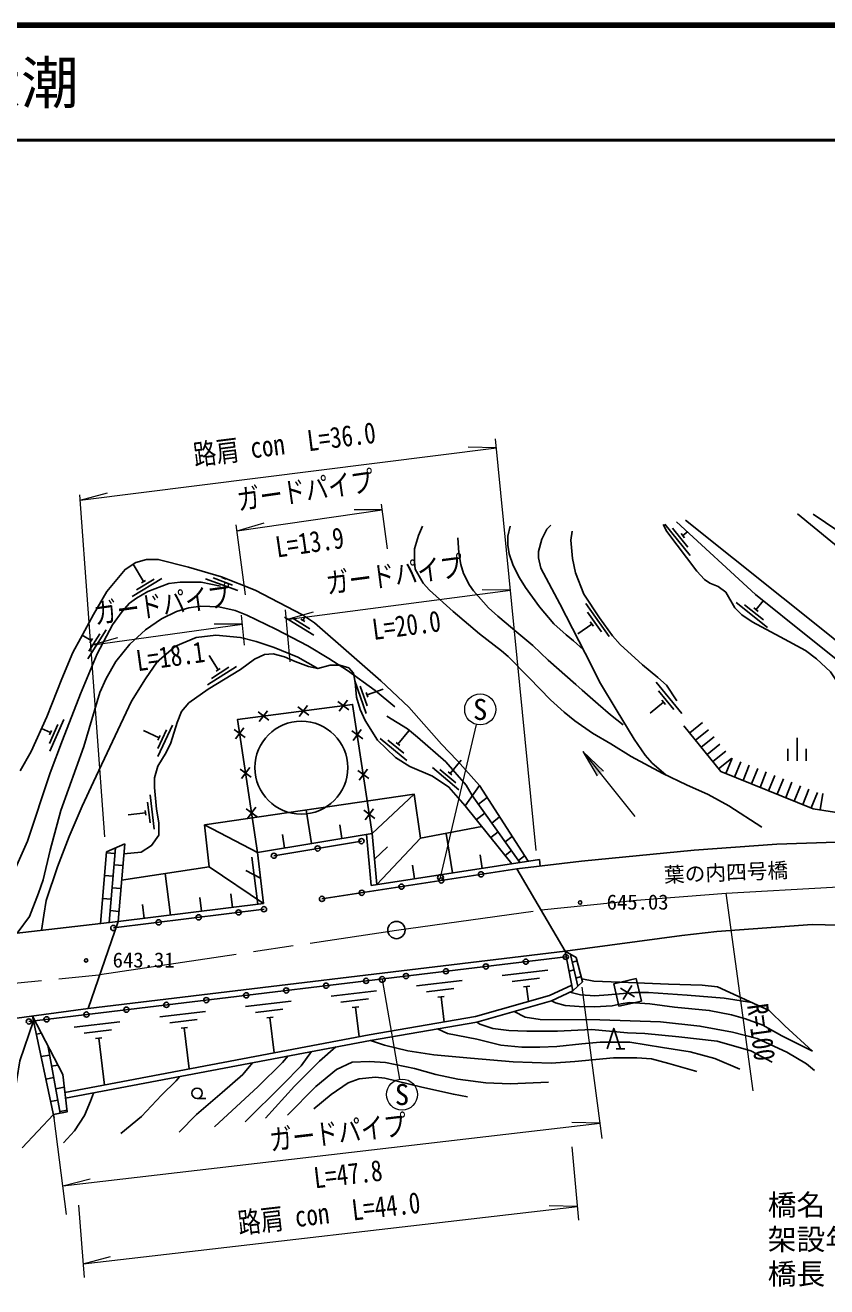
# Model space of a CAD drawing. Units: millimetres, scale not verified. Extents: x 40000 to 680000, y 20000 to 380000.
# Drawn here: x 435389 to 505119, y 270173 to 380000 of the extents above; entities that cross this region are included whole.
import ezdxf
from ezdxf.enums import TextEntityAlignment as Align

# ---------------------------------------------------------------- set-up
doc = ezdxf.new("R2010")
doc.units = ezdxf.units.MM
doc.header["$LTSCALE"] = 1000
doc.linetypes.add('CHAIN', pattern=[18.5, 12, -1.5, 3.5, -1.5])
doc.linetypes.add('DASHED', pattern=[7.5, 6, -1.5])
for name, color, linetype, lineweight in [('M-BGD', 7, 'Continuous', 25), ('M-BMK', 2, 'CHAIN', 13), ('M-BMK-HTXT', 7, 'Continuous', 13), ('M-BMK-SRVR', 3, 'Continuous', 25), ('M-STR-HTXT', 7, 'Continuous', 13), ('M-STR-STR1', 1, 'Continuous', 25), ('M-STR-STRC', 7, 'Continuous', 25), ('M-TTL', 2, 'Continuous', 140), ('M-TTL-LINE', 7, 'Continuous', 50)]:
    doc.layers.add(name, color=color, linetype=linetype, lineweight=lineweight)
doc.layers.add('M-TTL-TXT', color=7, linetype='Continuous')
doc.styles.add('ＭＳ ゴシック', font='')
doc.styles.get('ＭＳ ゴシック').set_extended_font_data('MS Gothic')

msp = doc.modelspace()

# ---------------------------------------------------------------- hatches: boundary and pattern name
at = {"layer": 'M-BMK-HTXT'}
msp.add_hatch(color=256, dxfattribs=at).paths.add_polyline_path([(485683, 315075), (485416, 314862), (485149, 314649), (483899, 316762)])

# ---------------------------------------------------------------- linework, layer by layer
at = {"layer": 'M-BGD'}
for p, q in [((491035, 336562), (493223, 333830)), ((491707, 336203), (493019, 334564)), ((492444, 335762), (492750, 335380)), ((492597, 335571), (492994, 335889)), ((445674, 331565), (444769, 333075)), ((444696, 330279), (447269, 331821)), ((445057, 330844), (446600, 331770)), ((451068, 331801), (453888, 330776)), ((451735, 331878), (453426, 331263)), ((452486, 331924), (452880, 331781)), ((452683, 331852), (452692, 331876)), ((445494, 331457), (445854, 331672)), ((486176, 326787), (484156, 329646)), ((497226, 329735), (499975, 327569)), ((497962, 329538), (499611, 328238)), ((498972, 329123), (499586, 329903)), ((457950, 328465), (460504, 326891)), ((458618, 328406), (460150, 327462)), ((459541, 328189), (459740, 328512)), ((485527, 327186), (484315, 328901)), ((498780, 329275), (499165, 328972)), ((440848, 324833), (442436, 327378)), ((459363, 328299), (459720, 328079)), ((484676, 327870), (483451, 327005)), ((484817, 327670), (484534, 328070)), ((441133, 326423), (440350, 326912)), ((440911, 325501), (441864, 327028)), ((441021, 326245), (441244, 326601)), ((452181, 323878), (451376, 325144)), ((451238, 322567), (453769, 324178)), ((451583, 323142), (453102, 324109)), ((452004, 323766), (452359, 323991)), ((464054, 322913), (465061, 320087)), ((464538, 322449), (465142, 320753)), ((465052, 321899), (465193, 321504)), ((465123, 321702), (466536, 322205)), ((492497, 320087), (490281, 322796)), ((491822, 320439), (490492, 322064)), ((459947, 320777), (459222, 319834)), ((462586, 321127), (463534, 320398)), ((463417, 321231), (462693, 320288)), ((490925, 321061), (489764, 320112)), ((491080, 320872), (490769, 321251)), ((455645, 320218), (456593, 319489)), ((456477, 320322), (455752, 319379)), ((459115, 320673), (460064, 319944)), ((437582, 318415), (436793, 318763)), ((437493, 317470), (438219, 319117)), ((437497, 318223), (437666, 318607)), ((437526, 316800), (438736, 319545)), ((447027, 317963), (445671, 318604)), ((446914, 317021), (447683, 318648)), ((446929, 316350), (448211, 319063)), ((453566, 318701), (454523, 317995)), ((453686, 317872), (454396, 318834)), ((464749, 317871), (463791, 318575)), ((464627, 318700), (463919, 317736)), ((467815, 317419), (468770, 318576)), ((494323, 319292), (493199, 318391)), ((494823, 318668), (493700, 317767)), ((446937, 317773), (447117, 318153)), ((466276, 317913), (468589, 316001)), ((466930, 317762), (468317, 316615)), ((467653, 317553), (467977, 317286)), ((495324, 318044), (494200, 317143)), ((495824, 317420), (494701, 316519)), ((502535, 315973), (502535, 317966)), ((496325, 316796), (495201, 315895)), ((501735, 315973), (501735, 317018)), ((503335, 315973), (503335, 317018)), ((454088, 315241), (455045, 314535)), ((454209, 314411), (454919, 315374)), ((465154, 315240), (464446, 314276)), ((470810, 315373), (473106, 313442)), ((471462, 315216), (472840, 314057)), ((472344, 314866), (473310, 316014)), ((496825, 316172), (495702, 315271)), ((496889, 316183), (496351, 314847)), ((497631, 315884), (497093, 314549)), ((498373, 315586), (497836, 314250)), ((499115, 315287), (498578, 313951)), ((465276, 314410), (464318, 315115)), ((472184, 315002), (472505, 314731)), ((499858, 314988), (499320, 313652)), ((500600, 314690), (500062, 313354)), ((501342, 314391), (500804, 313055)), ((465582, 309634), (469210, 313067)), ((474895, 313815), (473669, 312056)), ((474895, 313815), (479129, 307213)), ((502084, 314092), (501546, 312756)), ((502826, 313793), (502288, 312458)), ((503568, 313495), (503031, 312159)), ((504310, 313196), (503773, 311860)), ((504775, 313119), (504552, 311696)), ((446245, 310577), (446037, 312365)), ((446612, 310015), (446266, 312995)), ((454731, 310950), (455441, 311913)), ((477721, 306996), (473669, 312056)), ((478425, 307104), (474282, 312936)), ((475566, 312770), (474823, 312175)), ((445843, 311436), (444353, 311263)), ((445867, 311228), (445819, 311645)), ((454611, 311780), (455568, 311074)), ((459817, 311681), (460306, 308753)), ((465803, 310950), (464845, 311655)), ((465682, 311780), (464973, 310816)), ((475363, 311414), (474644, 310839)), ((476651, 311077), (475983, 310542)), ((455607, 307969), (450989, 310378)), ((462746, 310377), (462944, 309194)), ((476523, 309781), (475894, 309278)), ((444040, 308725), (442464, 308027)), ((443464, 301964), (444040, 308725)), ((455607, 307969), (465582, 309634)), ((457019, 307698), (464639, 308970)), ((457759, 309545), (457957, 308361)), ((465088, 309552), (465486, 305106)), ((465582, 309634), (465982, 305183)), ((465982, 305183), (469778, 309219)), ((472017, 309646), (472549, 306197)), ((477737, 309384), (477143, 308909)), ((441933, 301787), (442464, 308027)), ((442459, 307965), (443212, 307901)), ((442698, 301875), (443252, 308376)), ((456122, 303539), (455607, 307969)), ((465782, 307408), (466893, 308459)), ((474952, 307782), (475135, 306596)), ((477683, 308148), (477144, 307716)), ((478823, 307691), (478303, 307276)), ((443879, 306841), (443127, 306905)), ((456122, 303539), (451378, 306734)), ((455865, 305754), (454579, 306425)), ((461204, 303939), (478165, 306558)), ((465486, 305106), (480118, 307366)), ((469265, 305690), (469082, 306876)), ((480118, 307366), (480186, 306802)), ((442289, 305973), (443042, 305909)), ((447575, 306155), (448026, 302532)), ((443710, 304848), (442957, 304912)), ((453275, 304394), (453424, 303203)), ((442119, 303980), (442872, 303916)), ((443464, 301964), (456122, 303539)), ((445597, 303439), (445745, 302248)), ((450577, 304058), (450725, 302868)), ((443540, 302855), (442787, 302919)), ((443079, 301412), (456184, 303043)), ((435707, 293272), (482414, 298896)), ((440877, 294398), (482354, 299393)), ((483460, 296332), (482834, 299113)), ((480852, 297739), (476880, 297259)), ((482698, 297663), (483138, 297762)), ((482986, 298437), (483391, 298546)), ((473406, 296840), (469434, 296360)), ((480129, 297047), (477747, 296759)), ((483299, 297047), (483760, 297171)), ((465960, 295940), (461989, 295461)), ((472683, 296148), (470301, 295860)), ((471842, 295442), (471286, 295375)), ((479288, 296341), (478732, 296274)), ((479010, 296308), (479167, 295002)), ((488387, 295423), (487185, 296169)), ((487413, 295195), (488159, 296397)), ((458514, 295041), (454543, 294562)), ((457791, 294350), (455409, 294062)), ((465237, 295249), (462855, 294961)), ((464396, 294543), (463840, 294476)), ((464118, 294509), (464428, 291945)), ((471564, 295408), (471828, 293222)), ((436026, 293743), (437904, 284857)), ((443622, 293243), (439651, 292764)), ((451068, 294142), (447097, 293663)), ((450346, 293451), (447963, 293163)), ((456950, 293644), (456394, 293577)), ((456672, 293610), (457043, 290539)), ((436358, 292172), (436795, 292253)), ((442900, 292552), (440517, 292264)), ((449504, 292745), (448948, 292678)), ((449226, 292711), (449658, 289134)), ((437341, 291195), (438441, 285290)), ((442058, 291846), (441502, 291779)), ((441780, 291812), (442273, 287729)), ((436772, 290215), (437499, 290350)), ((486791, 290886), (487544, 290886)), ((438232, 289469), (437682, 289367)), ((437185, 288257), (437865, 288384)), ((438789, 287539), (438048, 287401)), ((437599, 286300), (438231, 286418)), ((450337, 286565), (451087, 286565)), ((437839, 285163), (435133, 282273)), ((439027, 285549), (438414, 285435))]:
    msp.add_line(p, q, dxfattribs=at)
at = {"layer": 'M-BGD', "linetype": 'DASHED'}
msp.add_line((455098, 307588), (455610, 303476), dxfattribs=at)
at = {"layer": 'M-BGD'}
for points in [[(532695, 314049), (527847, 316606), (521961, 321543), (508369, 332698), (502571, 337474)], [(503934, 337424), (509486, 333702), (513090, 330538), (517649, 326862), (524145, 321374), (528274, 317614), (530236, 316066)], [(499474, 310173), (496590, 312039), (494792, 313038), (492908, 313857), (490848, 314867), (488109, 316331), (486328, 317427), (484744, 318375), (483193, 319438), (482264, 320194), (481091, 321259), (479233, 323196), (477393, 325038), (476836, 325523), (474912, 327025), (472606, 328957), (470560, 330812), (470010, 331416), (469318, 332655), (469251, 333276), (469251, 334404), (469610, 335585), (469949, 336404)], [(477570, 336383), (477379, 335509), (477379, 334728), (477479, 333967), (477827, 332954), (478376, 331894), (478922, 331058), (480125, 329370), (481368, 327889), (482451, 326939), (483096, 326401), (483928, 325650)], [(491132, 314728), (489935, 315754), (489329, 316448), (488354, 317858), (486787, 320432), (485433, 322692), (484090, 325337), (481887, 329617), (480241, 332727), (480054, 333634), (480054, 334186), (480328, 335255), (480780, 336141), (481108, 336472)], [(521586, 310659), (519658, 311999), (517193, 313484), (514526, 314763), (513521, 315502), (510628, 317993), (508417, 319872), (507256, 320982), (505448, 323701), (504232, 324837), (503280, 325572), (501076, 326752), (498631, 328054), (497740, 328669), (497125, 329287), (496332, 330639), (495673, 331129), (494947, 331438), (494483, 331746), (493827, 332481), (491216, 335932), (490893, 336531)], [(492040, 336767), (498917, 330442), (503460, 326780), (506781, 324134), (512820, 319446), (517656, 315277), (522580, 311395)], [(526759, 308078), (526532, 309610), (512716, 320816), (505495, 326794), (492837, 336906)], [(473033, 335383), (473097, 334070), (473293, 333047), (473507, 332257), (474046, 331254), (474389, 330749), (475698, 329285), (476514, 328559), (478326, 327022), (479536, 325995), (480885, 324712), (483279, 322593), (483850, 322107), (485234, 320886), (486301, 319977), (487414, 319100)], [(492063, 321187), (491176, 322540), (490429, 323225), (489087, 324311), (487155, 326087), (486491, 326845), (485347, 328406), (483979, 330472), (483251, 332341), (483005, 333572), (482852, 335176), (482978, 335956)], [(434949, 315092), (435890, 316781), (437267, 319804), (438563, 323104), (439534, 325378), (440192, 326619), (441313, 328701), (442500, 330697), (444078, 332626), (445005, 333228), (445939, 333491), (446958, 333491), (449602, 332811), (452460, 331966), (455398, 330824), (459518, 328658), (460560, 327977), (463762, 325145), (466338, 322939), (468771, 320645), (471614, 317424), (472974, 315986), (474895, 313815)], [(431961, 300636), (432691, 302476), (434551, 306604), (435588, 308955), (437555, 314918), (438618, 317759), (440190, 321806), (441648, 325263), (442991, 327790), (443832, 328975), (444445, 329680), (445057, 330125), (446056, 330701), (447873, 331393), (448877, 331524), (450685, 331524), (452389, 331152)], [(434685, 300950), (435756, 302394), (436545, 304448), (436959, 305597), (437566, 308172), (438478, 311649), (440492, 317196), (441888, 321921), (442415, 323122), (443282, 324610), (444478, 326109), (445839, 327361), (447249, 328332), (448552, 328960), (449617, 329278), (450665, 329421), (452230, 329353), (453662, 329058), (454681, 328644), (457193, 327422), (459962, 325959), (461803, 324880), (463411, 323810), (465823, 322097), (467542, 320652)], [(460837, 323992), (459100, 324986), (457055, 325832), (455476, 326358), (454124, 326687), (451973, 326891), (450262, 326694), (448466, 325950), (446871, 324591), (445841, 323111), (444630, 321143), (441335, 314146), (440352, 312018), (439212, 309385), (438194, 306736), (437217, 303794), (437002, 302512), (436790, 301193)], [(473669, 312056), (472245, 313678), (470824, 314628), (468846, 315458), (467601, 316263), (466025, 317754), (464955, 319469), (464523, 320437), (464203, 321500), (464087, 322771), (463945, 323587), (463531, 324056), (462763, 324285), (461919, 324285), (460837, 323992), (460036, 324167), (458883, 324614), (457946, 325027), (456946, 325289), (456201, 325217), (455342, 324821), (454105, 323899), (451290, 322185), (449630, 321021), (448972, 320267), (448612, 319311), (448042, 317522), (447650, 316690), (446919, 315493), (446642, 314467), (446642, 313644), (446813, 311751), (447002, 310573), (447002, 309488), (446378, 308589), (445460, 308014), (443965, 307850)], [(465582, 309634), (463870, 320870), (453858, 319559), (455607, 307969)], [(466833, 319845), (468637, 318746), (469517, 318033), (471965, 315859), (473737, 313835), (474282, 312936)], [(492699, 319015), (495894, 315031), (503942, 311792), (512501, 310453), (519717, 308939)], [(443772, 305576), (451378, 306734), (450989, 310378), (469210, 313067), (469778, 309219), (475124, 310239)], [(483815, 296969), (484860, 296784), (487876, 296665), (491353, 296523), (494278, 296441), (495603, 296286), (496697, 295794), (500116, 294236), (501461, 292894), (503893, 290697)], [(482942, 296438), (480988, 295522), (474570, 293688), (465323, 292115), (438844, 287076)], [(483042, 295932), (481164, 295053), (474681, 293200), (465411, 291623), (438904, 286579)], [(482774, 295807), (483682, 295590), (484948, 295512), (486095, 295588), (488417, 295787), (489608, 295787), (492985, 295563), (496208, 295300), (498601, 294926)], [(503893, 290697), (501206, 292013), (499548, 292957), (498039, 293499), (496844, 293856), (494889, 294235), (491884, 294527), (489715, 294797), (487945, 294922), (487240, 294814), (486436, 294645), (484903, 294538), (483571, 294569), (482375, 294652), (481523, 294885), (481164, 295053)], [(433071, 278462), (434931, 289838), (436111, 293339)], [(436026, 293743), (438657, 288647), (439042, 285417), (437839, 285163)], [(477923, 294126), (478875, 293633), (480172, 293453), (485378, 293398), (490662, 293237), (494080, 292871), (496928, 292336), (499071, 291775), (501634, 290610), (503369, 289586), (504043, 289010)], [(471257, 292617), (472118, 292218), (474683, 291715), (476775, 291216), (478578, 291046), (480154, 291046), (481641, 291101), (483811, 291334), (485398, 291459), (488000, 291459), (490819, 291013), (493226, 290625), (495371, 290034), (497571, 289125)], [(500375, 289714), (498525, 290719), (495575, 291549), (492252, 291928), (489283, 292210), (487785, 292266), (484643, 292564), (481683, 292420), (479014, 292420), (477470, 292495), (476080, 292658), (474936, 293045), (474681, 293200)], [(486004, 290886), (486586, 292668), (487169, 290886)], [(456281, 284848), (458807, 287636), (460996, 289813), (462414, 291052)], [(465411, 291623), (466645, 291215), (468686, 290707), (470923, 290366), (474111, 290068), (477842, 289769), (481140, 289653), (483208, 289785), (486574, 290105), (488602, 290105), (489880, 290014), (491373, 289613), (493803, 288928)], [(451866, 284086), (455650, 287611), (457765, 289691), (458272, 290264)], [(454520, 284544), (457804, 287783), (459406, 289402), (460293, 290649)], [(448770, 283620), (450300, 285157), (452534, 287088), (454317, 288657), (455155, 289671)], [(458212, 285100), (460669, 287605), (462481, 289096), (463817, 289722), (465304, 289786), (466716, 289708), (469247, 289176), (471102, 288654), (473019, 288252), (475460, 287925), (477585, 287850), (480900, 287999)], [(443694, 283528), (445517, 285004), (447232, 286840), (448507, 288089), (448814, 288464)], [(460485, 285671), (461998, 286926), (463478, 287932), (464439, 288290), (465872, 288433), (466659, 288329), (469903, 287559), (472641, 286937), (473864, 286714)], [(438710, 282716), (439687, 283757), (440551, 285075), (441063, 286319), (441331, 287041)]]:
    msp.add_lwpolyline(points, dxfattribs=at)
for points in [[(482354, 299393), (483042, 295932), (483878, 296732), (483314, 298834)], [(487040, 294594), (488988, 295050), (488532, 296997), (486585, 296542)]]:
    msp.add_lwpolyline(points, close=True, dxfattribs=at)
for centre, radius in [((459405, 315366), 4043), ((464639, 308970), 225), ((457019, 307698), 225), ((460829, 308334), 225), ((471581, 305542), 225), ((475040, 306076), 225), ((464663, 304473), 225), ((468122, 305007), 225), ((456156, 303040), 225), ((461204, 303939), 225), ((483657, 303631), 150), ((446999, 301900), 225), ((450472, 302332), 225), ((453946, 302765), 225), ((443051, 301409), 225), ((440680, 298586), 150), ((482414, 298896), 225), ((471989, 297641), 225), ((475464, 298059), 225), ((478939, 298478), 225), ((461564, 296386), 225), ((465039, 296804), 225), ((468514, 297223), 225), ((454614, 295549), 225), ((458089, 295967), 225), ((444190, 294294), 225), ((447665, 294712), 225), ((451140, 295131), 225), ((435707, 293272), 225), ((437240, 293457), 225), ((440715, 293875), 225), ((450337, 287015), 450)]:
    msp.add_circle(centre, radius, dxfattribs=at)
at = {"layer": 'M-BMK'}
msp.add_lwpolyline([(381052, 292552), (391191, 292602), (406469, 293801), (441886, 297348), (467682, 301228), (480259, 302975), (488566, 303833), (496367, 304439), (505626, 304960), (517172, 305144), (522385, 304873), (532087, 303405), (543528, 300667), (551102, 298110), (557251, 295418), (564632, 291451)], dxfattribs=at)
at = {"layer": 'M-BMK-HTXT'}
for q in [(485683, 315075), (485149, 314649), (488413, 311107)]:
    msp.add_line((483899, 316762), q, dxfattribs=at)
at = {"layer": 'M-BMK-SRVR'}
msp.add_circle((467682, 301228), 750, dxfattribs=at)
at = {"layer": 'M-STR-HTXT'}
for p, q in [((479841, 308154), (476299, 343984)), ((440166, 338648), (476374, 343219)), ((476374, 343219), (473920, 343253)), ((442322, 309332), (440132, 339108)), ((440166, 338648), (442535, 339291)), ((466901, 334413), (466388, 338307)), ((453814, 335988), (466453, 337814)), ((466453, 337814), (463998, 337804)), ((454550, 330402), (453744, 336520)), ((453814, 335988), (456171, 336674)), ((458111, 328275), (477599, 330831)), ((477599, 330831), (475144, 330853)), ((454460, 326044), (454190, 328654)), ((458437, 324590), (458037, 329114)), ((458111, 328275), (460477, 328930)), ((441094, 326029), (454271, 327869)), ((454271, 327869), (451816, 327872)), ((441094, 326029), (443454, 326704)), ((471515, 305803), (474659, 319120)), ((498705, 287244), (496367, 304439)), ((466446, 296934), (467937, 288240)), ((485567, 283070), (483851, 296250)), ((438981, 276453), (437904, 284857)), ((485393, 284404), (482939, 284462)), ((438660, 278954), (485393, 284404)), ((483546, 275958), (482958, 282358)), ((438660, 278954), (441035, 279575)), ((440026, 277278), (440508, 270994)), ((440417, 272181), (483434, 277173)), ((483434, 277173), (480980, 277232)), ((440417, 272181), (442792, 272800))]:
    msp.add_line(p, q, dxfattribs=at)
for centre in [(474969, 320434), (468166, 286909)]:
    msp.add_circle(centre, 1350, dxfattribs=at)
at = {"layer": 'M-STR-STR1'}
for p, q in [((482354, 299393), (478165, 306558)), ((408463, 297923), (443464, 301964)), ((440877, 294398), (443464, 301964))]:
    msp.add_line(p, q, dxfattribs=at)
for points in [[(478165, 306558), (483769, 307234), (493578, 308182), (500777, 308708), (508516, 308960), (517377, 308960), (519675, 308943)], [(525341, 300431), (520232, 301032), (513988, 301368), (509481, 301554), (503845, 301708), (495562, 301089), (492503, 300754), (482354, 299393)], [(440877, 294398), (407197, 289846), (404475, 289678)]]:
    msp.add_lwpolyline(points, dxfattribs=at)
at = {"layer": 'M-STR-STRC'}
for centre in [(471515, 305803), (466446, 296934)]:
    msp.add_circle(centre, 250, dxfattribs=at)
at = {"layer": 'M-TTL'}
msp.add_line((680000, 380000), (40000, 380000), dxfattribs=at)
at = {"layer": 'M-TTL-LINE'}
msp.add_line((40000, 370000), (680000, 370000), dxfattribs=at)

# ---------------------------------------------------------------- texts
at = {"layer": 'M-BGD', "style": 'ＭＳ ゴシック'}
for s, p in [('645.03', (488664, 302613)), ('643.31', (445688, 297568))]:
    msp.add_text(s, height=1320, dxfattribs=at).set_placement(p, align=Align.BOTTOM_CENTER)
at = {"layer": 'M-BMK-HTXT', "style": 'ＭＳ ゴシック'}
msp.add_text('葉の内四号橋', height=1320, rotation=2.282, dxfattribs=at).set_placement((491000, 304973), align=Align.BOTTOM_LEFT)
at = {"layer": 'M-STR-HTXT', "style": 'ＭＳ ゴシック', "width": 0.8}
for s, rotation, p in [('路肩 con  L=36.0', 7.195, (458121, 342112)), ('ガードパイプ', 8.217, (459964, 338076)), ('L=13.9', 8.217, (460340, 333539)), ('ガードパイプ', 7.472, (467701, 330730)), ('ガードパイプ', 7.95, (447518, 328125)), ('L=20.0', 7.472, (468741, 326321)), ('L=18.1', 7.95, (448213, 323626)), ('R=100', 277.746, (497976, 292142)), ('ガードパイプ', 6.652, (462770, 282172)), ('L=47.8', 6.652, (463635, 278536)), ('路肩 con  L=44.0', 6.619, (461981, 275159))]:
    msp.add_text(s, height=1833, rotation=rotation, dxfattribs=at).set_placement(p, align=Align.BOTTOM_CENTER)
at = {"layer": 'M-STR-HTXT', "style": 'ＭＳ ゴシック'}
for p in [(474969, 320434), (468166, 286909)]:
    msp.add_text('S', height=1833, dxfattribs=at).set_placement(p, align=Align.MIDDLE_CENTER)
for s, p in [('橋名', (499985, 275831)), ('架設年月', (499985, 272831)), ('橋長', (499985, 269831))]:
    msp.add_text(s, height=1833, dxfattribs=at).set_placement(p, align=Align.BOTTOM_LEFT)
at = {"layer": 'M-TTL-TXT', "style": 'ＭＳ ゴシック'}
msp.add_text('周南市大字大潮', height=3666, dxfattribs=at).set_placement((405024, 375000), align=Align.MIDDLE_LEFT)

doc.saveas('drawing.dxf')
